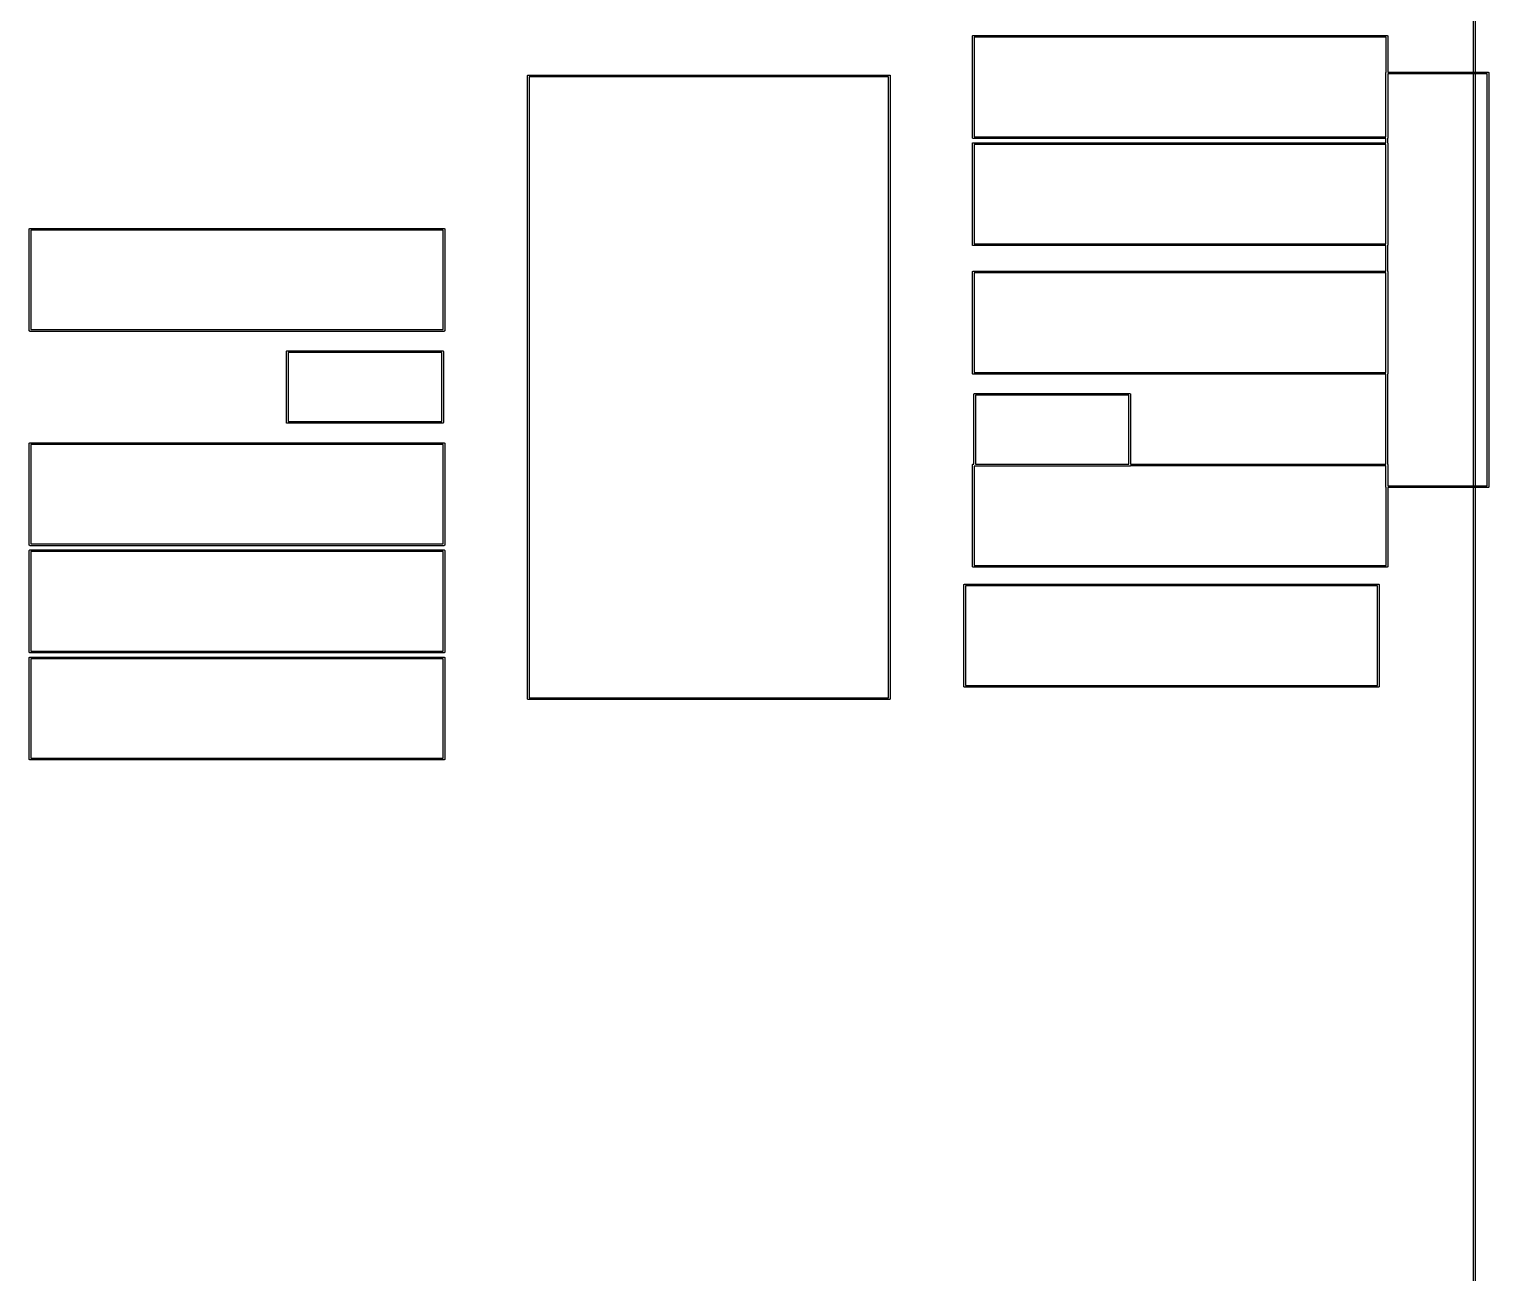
# Model space of a CAD drawing. Extents: x 19 to 116, y -142 to -17.
# Drawn here: x 72.58 to 115.83, y -78.31 to -41.47 of the extents above; entities that cross this region are included whole.
import ezdxf

# ---------------------------------------------------------------- set-up
doc = ezdxf.new("R2010")
doc.units = 0
doc.layers.add('BLACK', color=7, linetype='CONTINUOUS')

msp = doc.modelspace()

# ---------------------------------------------------------------- linework, layer by layer
at = {"layer": 'BLACK', "linetype": 'CONTINUOUS'}
for p, q in [((115.375, -142.215), (115.375, -16.705)), ((115.425, -16.6812), (115.425, -142.239)), ((100.525, -41.6751), (100.527, -41.6704)), ((100.525, -41.68), (100.525, -41.6751)), ((100.525, -41.6812), (100.525, -41.68)), ((100.525, -44.6788), (100.525, -41.6812)), ((100.527, -41.6704), (100.529, -41.666)), ((100.529, -41.666), (100.532, -41.6622)), ((100.532, -41.6622), (100.536, -41.6591)), ((100.536, -41.6591), (100.54, -41.6568)), ((100.54, -41.6568), (100.545, -41.6554)), ((100.545, -41.6554), (100.549, -41.655)), ((100.549, -41.655), (100.55, -41.6549)), ((100.549, -41.655), (100.549, -41.655)), ((100.55, -41.6549), (100.551, -41.655)), ((100.551, -41.655), (112.809, -41.655)), ((100.575, -41.705), (100.575, -44.655)), ((112.785, -41.705), (100.575, -41.705)), ((112.785, -42.745), (112.785, -41.705)), ((112.809, -41.655), (112.81, -41.6549)), ((112.81, -41.6549), (112.811, -41.655)), ((112.811, -41.655), (112.811, -41.655)), ((112.811, -41.655), (112.815, -41.6554)), ((112.815, -41.6554), (112.82, -41.6568)), ((112.82, -41.6568), (112.824, -41.6591)), ((112.824, -41.6591), (112.828, -41.6622)), ((112.828, -41.6622), (112.831, -41.666)), ((112.831, -41.666), (112.833, -41.6704)), ((112.833, -41.6704), (112.835, -41.6751)), ((112.835, -41.6751), (112.835, -41.68)), ((112.835, -41.68), (112.835, -41.6812)), ((112.835, -41.6812), (112.835, -42.74)), ((112.775, -42.7601), (112.777, -42.7554)), ((112.775, -42.765), (112.775, -42.7601)), ((112.775, -42.7662), (112.775, -42.765)), ((112.775, -44.655), (112.775, -42.7662)), ((112.777, -42.7554), (112.779, -42.751)), ((112.779, -42.751), (112.782, -42.7472)), ((112.782, -42.7472), (112.785, -42.745)), ((112.835, -42.74), (115.799, -42.74)), ((112.835, -42.79), (112.835, -44.6788)), ((115.775, -42.79), (112.835, -42.79)), ((115.775, -55), (115.775, -42.79)), ((115.799, -42.74), (115.8, -42.7399)), ((115.8, -42.7399), (115.801, -42.74)), ((115.801, -42.74), (115.801, -42.74)), ((115.801, -42.74), (115.805, -42.7404)), ((115.805, -42.7404), (115.81, -42.7418)), ((115.81, -42.7418), (115.814, -42.7441)), ((115.814, -42.7441), (115.818, -42.7472)), ((115.818, -42.7472), (115.821, -42.751)), ((115.821, -42.751), (115.823, -42.7554)), ((115.823, -42.7554), (115.825, -42.7601)), ((115.825, -42.7601), (115.825, -42.765)), ((115.825, -42.765), (115.825, -42.7662)), ((115.825, -42.7662), (115.825, -55.0238)), ((87.3449, -42.85), (87.3454, -42.8451)), ((87.345, -42.8512), (87.3449, -42.85)), ((87.345, -61.2988), (87.345, -42.8512)), ((87.3454, -42.8451), (87.3468, -42.8404)), ((87.3468, -42.8404), (87.3491, -42.836)), ((87.3491, -42.836), (87.3522, -42.8322)), ((87.3522, -42.8322), (87.356, -42.8291)), ((87.356, -42.8291), (87.3604, -42.8268)), ((87.3604, -42.8268), (87.3651, -42.8254)), ((87.3651, -42.8254), (87.3688, -42.825)), ((87.3688, -42.825), (87.37, -42.8249)), ((87.3688, -42.825), (87.3688, -42.825)), ((87.37, -42.8249), (87.3712, -42.825)), ((87.3712, -42.825), (98.0688, -42.825)), ((87.395, -42.875), (87.395, -61.275)), ((98.045, -42.875), (87.395, -42.875)), ((98.045, -61.275), (98.045, -42.875)), ((98.0688, -42.825), (98.07, -42.8249)), ((98.07, -42.8249), (98.0712, -42.825)), ((98.0712, -42.825), (98.0712, -42.825)), ((98.0712, -42.825), (98.0749, -42.8254)), ((98.0749, -42.8254), (98.0796, -42.8268)), ((98.0796, -42.8268), (98.084, -42.8291)), ((98.084, -42.8291), (98.0878, -42.8322)), ((98.0878, -42.8322), (98.0909, -42.836)), ((98.0909, -42.836), (98.0932, -42.8404)), ((98.0932, -42.8404), (98.0946, -42.8451)), ((98.0946, -42.8451), (98.0951, -42.85)), ((98.0951, -42.85), (98.095, -42.8512)), ((98.095, -42.8512), (98.095, -61.2988)), ((100.525, -44.68), (100.525, -44.6788)), ((100.525, -44.6849), (100.525, -44.68)), ((100.527, -44.6896), (100.525, -44.6849)), ((100.525, -44.8501), (100.527, -44.8454)), ((100.525, -44.855), (100.525, -44.8501)), ((100.525, -44.8562), (100.525, -44.855)), ((100.525, -47.8538), (100.525, -44.8562)), ((100.529, -44.694), (100.527, -44.6896)), ((100.527, -44.8454), (100.529, -44.841)), ((100.532, -44.6978), (100.529, -44.694)), ((100.529, -44.841), (100.532, -44.8372)), ((100.536, -44.7009), (100.532, -44.6978)), ((100.532, -44.8372), (100.536, -44.8341)), ((100.54, -44.7032), (100.536, -44.7009)), ((100.536, -44.8341), (100.54, -44.8318)), ((100.545, -44.7046), (100.54, -44.7032)), ((100.54, -44.8318), (100.545, -44.8304)), ((100.55, -44.7051), (100.545, -44.7046)), ((100.545, -44.8304), (100.549, -44.83)), ((100.549, -44.83), (100.55, -44.8299)), ((100.549, -44.83), (100.549, -44.83)), ((100.551, -44.705), (100.55, -44.7051)), ((100.55, -44.8299), (100.551, -44.83)), ((112.775, -44.705), (100.551, -44.705)), ((100.551, -44.83), (112.775, -44.83)), ((100.575, -44.655), (112.775, -44.655)), ((100.575, -44.88), (100.575, -47.83)), ((112.775, -44.88), (100.575, -44.88)), ((112.775, -44.83), (112.775, -44.705)), ((112.775, -47.83), (112.775, -44.88)), ((112.828, -44.6978), (112.825, -44.7)), ((112.825, -44.7), (112.825, -44.835)), ((112.825, -44.835), (112.828, -44.8372)), ((112.831, -44.694), (112.828, -44.6978)), ((112.828, -44.8372), (112.831, -44.841)), ((112.833, -44.6896), (112.831, -44.694)), ((112.831, -44.841), (112.833, -44.8454)), ((112.835, -44.6849), (112.833, -44.6896)), ((112.833, -44.8454), (112.835, -44.8501)), ((112.835, -44.6788), (112.835, -44.68)), ((112.835, -44.68), (112.835, -44.6812)), ((112.835, -44.6812), (112.835, -44.6812)), ((112.835, -44.6812), (112.835, -44.6849)), ((112.835, -44.8501), (112.835, -44.855)), ((112.835, -44.855), (112.835, -44.8562)), ((112.835, -44.8562), (112.835, -47.8538)), ((72.5849, -47.395), (72.5854, -47.3901)), ((72.585, -47.3962), (72.5849, -47.395)), ((72.585, -50.3938), (72.585, -47.3962)), ((72.5854, -47.3901), (72.5868, -47.3854)), ((72.5868, -47.3854), (72.5891, -47.381)), ((72.5891, -47.381), (72.5922, -47.3772)), ((72.5922, -47.3772), (72.596, -47.3741)), ((72.596, -47.3741), (72.6004, -47.3718)), ((72.6004, -47.3718), (72.6051, -47.3704)), ((72.6051, -47.3704), (72.6088, -47.37)), ((72.6088, -47.37), (72.61, -47.3699)), ((72.6088, -47.37), (72.6088, -47.37)), ((72.61, -47.3699), (72.6112, -47.37)), ((72.6112, -47.37), (84.8688, -47.37)), ((72.635, -47.42), (72.635, -50.37)), ((84.845, -47.42), (72.635, -47.42)), ((84.845, -50.37), (84.845, -47.42)), ((84.8688, -47.37), (84.87, -47.3699)), ((84.87, -47.3699), (84.8712, -47.37)), ((84.8712, -47.37), (84.8712, -47.37)), ((84.8712, -47.37), (84.8749, -47.3704)), ((84.8749, -47.3704), (84.8796, -47.3718)), ((84.8796, -47.3718), (84.884, -47.3741)), ((84.884, -47.3741), (84.8878, -47.3772)), ((84.8878, -47.3772), (84.8909, -47.381)), ((84.8909, -47.381), (84.8932, -47.3854)), ((84.8932, -47.3854), (84.8946, -47.3901)), ((84.8946, -47.3901), (84.8951, -47.395)), ((84.8951, -47.395), (84.895, -47.3962)), ((84.895, -47.3962), (84.895, -50.3938)), ((100.525, -47.855), (100.525, -47.8538)), ((100.525, -47.8599), (100.525, -47.855)), ((100.527, -47.8646), (100.525, -47.8599)), ((100.529, -47.869), (100.527, -47.8646)), ((100.532, -47.8728), (100.529, -47.869)), ((100.536, -47.8759), (100.532, -47.8728)), ((100.54, -47.8782), (100.536, -47.8759)), ((100.545, -47.8796), (100.54, -47.8782)), ((100.55, -47.8801), (100.545, -47.8796)), ((100.551, -47.88), (100.55, -47.8801)), ((112.775, -47.88), (100.551, -47.88)), ((100.575, -47.83), (112.775, -47.83)), ((112.775, -48.64), (112.775, -47.88)), ((112.828, -47.8728), (112.825, -47.875)), ((112.825, -47.875), (112.825, -48.645)), ((112.831, -47.869), (112.828, -47.8728)), ((112.833, -47.8646), (112.831, -47.869)), ((112.835, -47.8599), (112.833, -47.8646)), ((112.835, -47.8538), (112.835, -47.855)), ((112.835, -47.855), (112.835, -47.8562)), ((112.835, -47.8562), (112.835, -47.8562)), ((112.835, -47.8562), (112.835, -47.8599)), ((100.525, -48.6601), (100.527, -48.6554)), ((100.525, -48.665), (100.525, -48.6601)), ((100.525, -48.6662), (100.525, -48.665)), ((100.525, -51.6638), (100.525, -48.6662)), ((100.527, -48.6554), (100.529, -48.651)), ((100.529, -48.651), (100.532, -48.6472)), ((100.532, -48.6472), (100.536, -48.6441)), ((100.536, -48.6441), (100.54, -48.6418)), ((100.54, -48.6418), (100.545, -48.6404)), ((100.545, -48.6404), (100.549, -48.64)), ((100.549, -48.64), (100.55, -48.6399)), ((100.549, -48.64), (100.549, -48.64)), ((100.55, -48.6399), (100.551, -48.64)), ((100.551, -48.64), (112.775, -48.64)), ((100.575, -48.69), (100.575, -51.64)), ((112.775, -48.69), (100.575, -48.69)), ((112.775, -51.64), (112.775, -48.69)), ((112.825, -48.645), (112.828, -48.6472)), ((112.828, -48.6472), (112.831, -48.651)), ((112.831, -48.651), (112.833, -48.6554)), ((112.833, -48.6554), (112.835, -48.6601)), ((112.835, -48.6601), (112.835, -48.665)), ((112.835, -48.665), (112.835, -48.6662)), ((112.835, -48.6662), (112.835, -51.6638)), ((72.5849, -50.395), (72.585, -50.3938)), ((72.5854, -50.3999), (72.5849, -50.395)), ((72.5868, -50.4046), (72.5854, -50.3999)), ((72.5891, -50.409), (72.5868, -50.4046)), ((72.5922, -50.4128), (72.5891, -50.409)), ((72.596, -50.4159), (72.5922, -50.4128)), ((72.6004, -50.4182), (72.596, -50.4159)), ((72.6051, -50.4196), (72.6004, -50.4182)), ((72.61, -50.4201), (72.6051, -50.4196)), ((72.6112, -50.42), (72.61, -50.4201)), ((84.8688, -50.42), (72.6112, -50.42)), ((72.635, -50.37), (84.845, -50.37)), ((84.87, -50.4201), (84.8688, -50.42)), ((84.8749, -50.4196), (84.87, -50.4201)), ((84.8796, -50.4182), (84.8749, -50.4196)), ((84.884, -50.4159), (84.8796, -50.4182)), ((84.8878, -50.4128), (84.884, -50.4159)), ((84.8909, -50.409), (84.8878, -50.4128)), ((84.8932, -50.4046), (84.8909, -50.409)), ((84.8946, -50.3999), (84.8932, -50.4046)), ((84.895, -50.3962), (84.8946, -50.3999)), ((84.895, -50.3938), (84.8951, -50.395)), ((84.8951, -50.395), (84.895, -50.3962)), ((84.895, -50.3962), (84.895, -50.3962)), ((80.2049, -51.02), (80.2054, -51.0151)), ((80.205, -51.0212), (80.2049, -51.02)), ((80.205, -53.1188), (80.205, -51.0212)), ((80.2054, -51.0151), (80.2068, -51.0104)), ((80.2068, -51.0104), (80.2091, -51.006)), ((80.2091, -51.006), (80.2122, -51.0022)), ((80.2122, -51.0022), (80.216, -50.9991)), ((80.216, -50.9991), (80.2204, -50.9968)), ((80.2204, -50.9968), (80.2251, -50.9954)), ((80.2251, -50.9954), (80.2288, -50.995)), ((80.2288, -50.995), (80.23, -50.9949)), ((80.2288, -50.995), (80.2288, -50.995)), ((80.23, -50.9949), (80.2312, -50.995)), ((80.2312, -50.995), (84.8288, -50.995)), ((84.8288, -50.995), (84.83, -50.9949)), ((84.83, -50.9949), (84.8312, -50.995)), ((84.8312, -50.995), (84.8312, -50.995)), ((84.8312, -50.995), (84.8349, -50.9954)), ((84.8349, -50.9954), (84.8396, -50.9968)), ((84.8396, -50.9968), (84.844, -50.9991)), ((84.844, -50.9991), (84.8478, -51.0022)), ((84.8478, -51.0022), (84.8509, -51.006)), ((84.8509, -51.006), (84.8532, -51.0104)), ((84.8532, -51.0104), (84.8546, -51.0151)), ((84.8546, -51.0151), (84.8551, -51.02)), ((84.8551, -51.02), (84.855, -51.0212)), ((84.855, -51.0212), (84.855, -53.1188)), ((80.255, -51.045), (80.255, -53.095)), ((84.805, -51.045), (80.255, -51.045)), ((84.805, -53.095), (84.805, -51.045)), ((100.525, -51.665), (100.525, -51.6638)), ((100.525, -51.6699), (100.525, -51.665)), ((100.527, -51.6746), (100.525, -51.6699)), ((100.529, -51.679), (100.527, -51.6746)), ((100.532, -51.6828), (100.529, -51.679)), ((100.536, -51.6859), (100.532, -51.6828)), ((100.54, -51.6882), (100.536, -51.6859)), ((100.545, -51.6896), (100.54, -51.6882)), ((100.55, -51.6901), (100.545, -51.6896)), ((100.551, -51.69), (100.55, -51.6901)), ((112.775, -51.69), (100.551, -51.69)), ((100.575, -51.64), (112.775, -51.64)), ((112.775, -54.355), (112.775, -51.69)), ((112.828, -51.6828), (112.825, -51.685)), ((112.825, -51.685), (112.825, -54.36)), ((112.831, -51.679), (112.828, -51.6828)), ((112.833, -51.6746), (112.831, -51.679)), ((112.835, -51.6699), (112.833, -51.6746)), ((112.835, -51.6638), (112.835, -51.665)), ((112.835, -51.665), (112.835, -51.6662)), ((112.835, -51.6662), (112.835, -51.6662)), ((112.835, -51.6662), (112.835, -51.6699)), ((100.565, -52.2851), (100.567, -52.2804)), ((100.565, -52.29), (100.565, -52.2851)), ((100.565, -52.2912), (100.565, -52.29)), ((100.565, -54.355), (100.565, -52.2912)), ((100.567, -52.2804), (100.569, -52.276)), ((100.569, -52.276), (100.572, -52.2722)), ((100.572, -52.2722), (100.576, -52.2691)), ((100.576, -52.2691), (100.58, -52.2668)), ((100.58, -52.2668), (100.585, -52.2654)), ((100.585, -52.2654), (100.589, -52.265)), ((100.589, -52.265), (100.59, -52.2649)), ((100.589, -52.265), (100.589, -52.265)), ((100.59, -52.2649), (100.591, -52.265)), ((100.591, -52.265), (105.189, -52.265)), ((100.615, -52.315), (100.615, -54.355)), ((105.165, -52.315), (100.615, -52.315)), ((105.165, -54.355), (105.165, -52.315)), ((105.189, -52.265), (105.19, -52.2649)), ((105.19, -52.2649), (105.191, -52.265)), ((105.191, -52.265), (105.191, -52.265)), ((105.191, -52.265), (105.195, -52.2654)), ((105.195, -52.2654), (105.2, -52.2668)), ((105.2, -52.2668), (105.204, -52.2691)), ((105.204, -52.2691), (105.208, -52.2722)), ((105.208, -52.2722), (105.211, -52.276)), ((105.211, -52.276), (105.213, -52.2804)), ((105.213, -52.2804), (105.215, -52.2851)), ((105.215, -52.2851), (105.215, -52.29)), ((105.215, -52.29), (105.215, -52.2912)), ((105.215, -52.2912), (105.215, -54.355)), ((80.2049, -53.12), (80.205, -53.1188)), ((80.2054, -53.1249), (80.2049, -53.12)), ((80.2068, -53.1296), (80.2054, -53.1249)), ((80.2091, -53.134), (80.2068, -53.1296)), ((80.2122, -53.1378), (80.2091, -53.134)), ((80.216, -53.1409), (80.2122, -53.1378)), ((80.2204, -53.1432), (80.216, -53.1409)), ((80.2251, -53.1446), (80.2204, -53.1432)), ((80.23, -53.1451), (80.2251, -53.1446)), ((80.2312, -53.145), (80.23, -53.1451)), ((84.8288, -53.145), (80.2312, -53.145)), ((80.255, -53.095), (84.805, -53.095)), ((84.83, -53.1451), (84.8288, -53.145)), ((84.8349, -53.1446), (84.83, -53.1451)), ((84.8396, -53.1432), (84.8349, -53.1446)), ((84.844, -53.1409), (84.8396, -53.1432)), ((84.8478, -53.1378), (84.844, -53.1409)), ((84.8509, -53.134), (84.8478, -53.1378)), ((84.8532, -53.1296), (84.8509, -53.134)), ((84.8546, -53.1249), (84.8532, -53.1296)), ((84.855, -53.1212), (84.8546, -53.1249)), ((84.855, -53.1188), (84.8551, -53.12)), ((84.8551, -53.12), (84.855, -53.1212)), ((84.855, -53.1212), (84.855, -53.1212)), ((72.5849, -53.745), (72.5854, -53.7401)), ((72.585, -53.7462), (72.5849, -53.745)), ((72.585, -56.7438), (72.585, -53.7462)), ((72.5854, -53.7401), (72.5868, -53.7354)), ((72.5868, -53.7354), (72.5891, -53.731)), ((72.5891, -53.731), (72.5922, -53.7272)), ((72.5922, -53.7272), (72.596, -53.7241)), ((72.596, -53.7241), (72.6004, -53.7218)), ((72.6004, -53.7218), (72.6051, -53.7204)), ((72.6051, -53.7204), (72.6088, -53.72)), ((72.6088, -53.72), (72.61, -53.7199)), ((72.6088, -53.72), (72.6088, -53.72)), ((72.61, -53.7199), (72.6112, -53.72)), ((72.6112, -53.72), (84.8688, -53.72)), ((72.635, -53.77), (72.635, -56.72)), ((84.845, -53.77), (72.635, -53.77)), ((84.845, -56.72), (84.845, -53.77)), ((84.8688, -53.72), (84.87, -53.7199)), ((84.87, -53.7199), (84.8712, -53.72)), ((84.8712, -53.72), (84.8712, -53.72)), ((84.8712, -53.72), (84.8749, -53.7204)), ((84.8749, -53.7204), (84.8796, -53.7218)), ((84.8796, -53.7218), (84.884, -53.7241)), ((84.884, -53.7241), (84.8878, -53.7272)), ((84.8878, -53.7272), (84.8909, -53.731)), ((84.8909, -53.731), (84.8932, -53.7354)), ((84.8932, -53.7354), (84.8946, -53.7401)), ((84.8946, -53.7401), (84.8951, -53.745)), ((84.8951, -53.745), (84.895, -53.7462)), ((84.895, -53.7462), (84.895, -56.7438)), ((100.525, -54.3751), (100.527, -54.3704)), ((100.525, -54.38), (100.525, -54.3751)), ((100.525, -54.3812), (100.525, -54.38)), ((100.525, -57.3788), (100.525, -54.3812)), ((100.527, -54.3704), (100.529, -54.366)), ((100.529, -54.366), (100.532, -54.3622)), ((100.532, -54.3622), (100.536, -54.3591)), ((100.536, -54.3591), (100.54, -54.3568)), ((100.54, -54.3568), (100.545, -54.3554)), ((100.545, -54.3554), (100.549, -54.355)), ((100.549, -54.355), (100.55, -54.3549)), ((100.549, -54.355), (100.549, -54.355)), ((100.55, -54.3549), (100.551, -54.355)), ((100.551, -54.355), (100.565, -54.355)), ((100.576, -54.4109), (100.575, -54.41)), ((100.575, -54.41), (100.575, -57.355)), ((100.58, -54.4132), (100.576, -54.4109)), ((100.585, -54.4146), (100.58, -54.4132)), ((100.59, -54.4151), (100.585, -54.4146)), ((100.591, -54.415), (100.59, -54.4151)), ((105.189, -54.415), (100.591, -54.415)), ((100.615, -54.355), (105.165, -54.355)), ((105.19, -54.4151), (105.189, -54.415)), ((105.195, -54.4146), (105.19, -54.4151)), ((105.2, -54.4132), (105.195, -54.4146)), ((105.204, -54.4109), (105.2, -54.4132)), ((105.208, -54.4078), (105.204, -54.4109)), ((105.21, -54.405), (105.208, -54.4078)), ((112.775, -54.405), (105.21, -54.405)), ((105.215, -54.355), (112.775, -54.355)), ((112.775, -55.0238), (112.775, -54.405)), ((112.825, -54.36), (112.828, -54.3622)), ((112.828, -54.3622), (112.831, -54.366)), ((112.831, -54.366), (112.833, -54.3704)), ((112.833, -54.3704), (112.835, -54.3751)), ((112.835, -54.3751), (112.835, -54.38)), ((112.835, -54.38), (112.835, -54.3812)), ((112.835, -54.3812), (112.835, -55)), ((112.775, -55.025), (112.775, -55.0238)), ((112.775, -55.0299), (112.775, -55.025)), ((112.777, -55.0346), (112.775, -55.0299)), ((112.779, -55.039), (112.777, -55.0346)), ((112.782, -55.0428), (112.779, -55.039)), ((112.785, -55.045), (112.782, -55.0428)), ((112.785, -57.355), (112.785, -55.045)), ((112.835, -55), (115.775, -55)), ((115.799, -55.05), (112.835, -55.05)), ((112.835, -55.05), (112.835, -57.3788)), ((115.8, -55.0501), (115.799, -55.05)), ((115.805, -55.0496), (115.8, -55.0501)), ((115.81, -55.0482), (115.805, -55.0496)), ((115.814, -55.0459), (115.81, -55.0482)), ((115.818, -55.0428), (115.814, -55.0459)), ((115.821, -55.039), (115.818, -55.0428)), ((115.823, -55.0346), (115.821, -55.039)), ((115.825, -55.0299), (115.823, -55.0346)), ((115.825, -55.0238), (115.825, -55.025)), ((115.825, -55.025), (115.825, -55.0262)), ((115.825, -55.0262), (115.825, -55.0262)), ((115.825, -55.0262), (115.825, -55.0299)), ((72.5849, -56.745), (72.585, -56.7438)), ((72.5854, -56.7499), (72.5849, -56.745)), ((72.5849, -56.92), (72.5854, -56.9151)), ((72.585, -56.9212), (72.5849, -56.92)), ((72.585, -59.9188), (72.585, -56.9212)), ((72.5868, -56.7546), (72.5854, -56.7499)), ((72.5854, -56.9151), (72.5868, -56.9104)), ((72.5891, -56.759), (72.5868, -56.7546)), ((72.5868, -56.9104), (72.5891, -56.906)), ((72.5922, -56.7628), (72.5891, -56.759)), ((72.5891, -56.906), (72.5922, -56.9022)), ((72.596, -56.7659), (72.5922, -56.7628)), ((72.5922, -56.9022), (72.596, -56.8991)), ((72.6004, -56.7682), (72.596, -56.7659)), ((72.596, -56.8991), (72.6004, -56.8968)), ((72.6051, -56.7696), (72.6004, -56.7682)), ((72.6004, -56.8968), (72.6051, -56.8954)), ((72.61, -56.7701), (72.6051, -56.7696)), ((72.6051, -56.8954), (72.6088, -56.895)), ((72.6088, -56.895), (72.61, -56.8949)), ((72.6088, -56.895), (72.6088, -56.895)), ((72.6112, -56.77), (72.61, -56.7701)), ((72.61, -56.8949), (72.6112, -56.895)), ((84.8688, -56.77), (72.6112, -56.77)), ((72.6112, -56.895), (84.8688, -56.895)), ((72.635, -56.72), (84.845, -56.72)), ((72.635, -56.945), (72.635, -59.895)), ((84.845, -56.945), (72.635, -56.945)), ((84.845, -59.895), (84.845, -56.945)), ((84.87, -56.7701), (84.8688, -56.77)), ((84.8688, -56.895), (84.87, -56.8949)), ((84.8749, -56.7696), (84.87, -56.7701)), ((84.87, -56.8949), (84.8712, -56.895)), ((84.8712, -56.895), (84.8712, -56.895)), ((84.8712, -56.895), (84.8749, -56.8954)), ((84.8796, -56.7682), (84.8749, -56.7696)), ((84.8749, -56.8954), (84.8796, -56.8968)), ((84.884, -56.7659), (84.8796, -56.7682)), ((84.8796, -56.8968), (84.884, -56.8991)), ((84.8878, -56.7628), (84.884, -56.7659)), ((84.884, -56.8991), (84.8878, -56.9022)), ((84.8909, -56.759), (84.8878, -56.7628)), ((84.8878, -56.9022), (84.8909, -56.906)), ((84.8932, -56.7546), (84.8909, -56.759)), ((84.8909, -56.906), (84.8932, -56.9104)), ((84.8946, -56.7499), (84.8932, -56.7546)), ((84.8932, -56.9104), (84.8946, -56.9151)), ((84.895, -56.7462), (84.8946, -56.7499)), ((84.8946, -56.9151), (84.8951, -56.92)), ((84.895, -56.7438), (84.8951, -56.745)), ((84.8951, -56.745), (84.895, -56.7462)), ((84.895, -56.7462), (84.895, -56.7462)), ((84.8951, -56.92), (84.895, -56.9212)), ((84.895, -56.9212), (84.895, -59.9188)), ((100.525, -57.38), (100.525, -57.3788)), ((100.525, -57.3849), (100.525, -57.38)), ((100.527, -57.3896), (100.525, -57.3849)), ((100.529, -57.394), (100.527, -57.3896)), ((100.532, -57.3978), (100.529, -57.394)), ((100.536, -57.4009), (100.532, -57.3978)), ((100.54, -57.4032), (100.536, -57.4009)), ((100.545, -57.4046), (100.54, -57.4032)), ((100.55, -57.4051), (100.545, -57.4046)), ((100.551, -57.405), (100.55, -57.4051)), ((112.809, -57.405), (100.551, -57.405)), ((100.575, -57.355), (112.785, -57.355)), ((112.81, -57.4051), (112.809, -57.405)), ((112.815, -57.4046), (112.81, -57.4051)), ((112.82, -57.4032), (112.815, -57.4046)), ((112.824, -57.4009), (112.82, -57.4032)), ((112.828, -57.3978), (112.824, -57.4009)), ((112.831, -57.394), (112.828, -57.3978)), ((112.833, -57.3896), (112.831, -57.394)), ((112.835, -57.3849), (112.833, -57.3896)), ((112.835, -57.3788), (112.835, -57.38)), ((112.835, -57.38), (112.835, -57.3812)), ((112.835, -57.3812), (112.835, -57.3812)), ((112.835, -57.3812), (112.835, -57.3849)), ((100.271, -57.9311), (100.273, -57.9264)), ((100.271, -57.936), (100.271, -57.9311)), ((100.271, -57.9372), (100.271, -57.936)), ((100.271, -60.9348), (100.271, -57.9372)), ((100.273, -57.9264), (100.275, -57.922)), ((100.275, -57.922), (100.278, -57.9182)), ((100.278, -57.9182), (100.282, -57.9151)), ((100.282, -57.9151), (100.286, -57.9128)), ((100.286, -57.9128), (100.291, -57.9114)), ((100.291, -57.9114), (100.295, -57.911)), ((100.295, -57.911), (100.296, -57.9109)), ((100.295, -57.911), (100.295, -57.911)), ((100.296, -57.9109), (100.297, -57.911)), ((100.297, -57.911), (112.555, -57.911)), ((112.555, -57.911), (112.556, -57.9109)), ((112.556, -57.9109), (112.557, -57.911)), ((112.557, -57.911), (112.557, -57.911)), ((112.557, -57.911), (112.561, -57.9114)), ((112.561, -57.9114), (112.566, -57.9128)), ((112.566, -57.9128), (112.57, -57.9151)), ((112.57, -57.9151), (112.574, -57.9182)), ((112.574, -57.9182), (112.577, -57.922)), ((112.577, -57.922), (112.579, -57.9264)), ((112.579, -57.9264), (112.581, -57.9311)), ((112.581, -57.9311), (112.581, -57.936)), ((112.581, -57.936), (112.581, -57.9372)), ((112.581, -57.9372), (112.581, -60.9348)), ((100.321, -57.961), (100.321, -60.911)), ((112.531, -57.961), (100.321, -57.961)), ((112.531, -60.911), (112.531, -57.961)), ((72.5849, -59.92), (72.585, -59.9188)), ((72.5854, -59.9249), (72.5849, -59.92)), ((72.5849, -60.095), (72.5854, -60.0901)), ((72.585, -60.0962), (72.5849, -60.095)), ((72.585, -63.0938), (72.585, -60.0962)), ((72.5868, -59.9296), (72.5854, -59.9249)), ((72.5854, -60.0901), (72.5868, -60.0854)), ((72.5891, -59.934), (72.5868, -59.9296)), ((72.5868, -60.0854), (72.5891, -60.081)), ((72.5922, -59.9378), (72.5891, -59.934)), ((72.5891, -60.081), (72.5922, -60.0772)), ((72.596, -59.9409), (72.5922, -59.9378)), ((72.5922, -60.0772), (72.596, -60.0741)), ((72.6004, -59.9432), (72.596, -59.9409)), ((72.596, -60.0741), (72.6004, -60.0718)), ((72.6051, -59.9446), (72.6004, -59.9432)), ((72.6004, -60.0718), (72.6051, -60.0704)), ((72.61, -59.9451), (72.6051, -59.9446)), ((72.6051, -60.0704), (72.6088, -60.07)), ((72.6088, -60.07), (72.61, -60.0699)), ((72.6088, -60.07), (72.6088, -60.07)), ((72.6112, -59.945), (72.61, -59.9451)), ((72.61, -60.0699), (72.6112, -60.07)), ((84.8688, -59.945), (72.6112, -59.945)), ((72.6112, -60.07), (84.8688, -60.07)), ((72.635, -59.895), (84.845, -59.895)), ((84.87, -59.9451), (84.8688, -59.945)), ((84.8688, -60.07), (84.87, -60.0699)), ((84.8749, -59.9446), (84.87, -59.9451)), ((84.87, -60.0699), (84.8712, -60.07)), ((84.8712, -60.07), (84.8712, -60.07)), ((84.8712, -60.07), (84.8749, -60.0704)), ((84.8796, -59.9432), (84.8749, -59.9446)), ((84.8749, -60.0704), (84.8796, -60.0718)), ((84.884, -59.9409), (84.8796, -59.9432)), ((84.8796, -60.0718), (84.884, -60.0741)), ((84.8878, -59.9378), (84.884, -59.9409)), ((84.884, -60.0741), (84.8878, -60.0772)), ((84.8909, -59.934), (84.8878, -59.9378)), ((84.8878, -60.0772), (84.8909, -60.081)), ((84.8932, -59.9296), (84.8909, -59.934)), ((84.8909, -60.081), (84.8932, -60.0854)), ((84.8946, -59.9249), (84.8932, -59.9296)), ((84.8932, -60.0854), (84.8946, -60.0901)), ((84.895, -59.9212), (84.8946, -59.9249)), ((84.8946, -60.0901), (84.8951, -60.095)), ((84.895, -59.9188), (84.8951, -59.92)), ((84.8951, -59.92), (84.895, -59.9212)), ((84.895, -59.9212), (84.895, -59.9212)), ((84.8951, -60.095), (84.895, -60.0962)), ((84.895, -60.0962), (84.895, -63.0938)), ((72.635, -60.12), (72.635, -63.07)), ((84.845, -60.12), (72.635, -60.12)), ((84.845, -63.07), (84.845, -60.12)), ((100.271, -60.936), (100.271, -60.9348)), ((100.271, -60.9409), (100.271, -60.936)), ((100.273, -60.9456), (100.271, -60.9409)), ((100.275, -60.95), (100.273, -60.9456)), ((100.278, -60.9538), (100.275, -60.95)), ((100.282, -60.9569), (100.278, -60.9538)), ((100.286, -60.9592), (100.282, -60.9569)), ((100.291, -60.9606), (100.286, -60.9592)), ((100.296, -60.9611), (100.291, -60.9606)), ((100.297, -60.961), (100.296, -60.9611)), ((112.555, -60.961), (100.297, -60.961)), ((100.321, -60.911), (112.531, -60.911)), ((112.556, -60.9611), (112.555, -60.961)), ((112.561, -60.9606), (112.556, -60.9611)), ((112.566, -60.9592), (112.561, -60.9606)), ((112.57, -60.9569), (112.566, -60.9592)), ((112.574, -60.9538), (112.57, -60.9569)), ((112.577, -60.95), (112.574, -60.9538)), ((112.579, -60.9456), (112.577, -60.95)), ((112.581, -60.9409), (112.579, -60.9456)), ((112.581, -60.9348), (112.581, -60.936)), ((112.581, -60.936), (112.581, -60.9372)), ((112.581, -60.9372), (112.581, -60.9372)), ((112.581, -60.9372), (112.581, -60.9409)), ((87.3449, -61.3), (87.345, -61.2988)), ((87.3454, -61.3049), (87.3449, -61.3)), ((87.3468, -61.3096), (87.3454, -61.3049)), ((87.3491, -61.314), (87.3468, -61.3096)), ((87.3522, -61.3178), (87.3491, -61.314)), ((87.356, -61.3209), (87.3522, -61.3178)), ((87.3604, -61.3232), (87.356, -61.3209)), ((87.3651, -61.3246), (87.3604, -61.3232)), ((87.37, -61.3251), (87.3651, -61.3246)), ((87.3712, -61.325), (87.37, -61.3251)), ((98.0688, -61.325), (87.3712, -61.325)), ((87.395, -61.275), (98.045, -61.275)), ((98.07, -61.3251), (98.0688, -61.325)), ((98.0749, -61.3246), (98.07, -61.3251)), ((98.0796, -61.3232), (98.0749, -61.3246)), ((98.084, -61.3209), (98.0796, -61.3232)), ((98.0878, -61.3178), (98.084, -61.3209)), ((98.0909, -61.314), (98.0878, -61.3178)), ((98.0932, -61.3096), (98.0909, -61.314)), ((98.0946, -61.3049), (98.0932, -61.3096)), ((98.095, -61.3012), (98.0946, -61.3049)), ((98.095, -61.2988), (98.0951, -61.3)), ((98.0951, -61.3), (98.095, -61.3012)), ((98.095, -61.3012), (98.095, -61.3012)), ((72.5849, -63.095), (72.585, -63.0938)), ((72.5854, -63.0999), (72.5849, -63.095)), ((72.5868, -63.1046), (72.5854, -63.0999)), ((72.5891, -63.109), (72.5868, -63.1046)), ((72.5922, -63.1128), (72.5891, -63.109)), ((72.596, -63.1159), (72.5922, -63.1128)), ((72.6004, -63.1182), (72.596, -63.1159)), ((72.6051, -63.1196), (72.6004, -63.1182)), ((72.61, -63.1201), (72.6051, -63.1196)), ((72.6112, -63.12), (72.61, -63.1201)), ((84.8688, -63.12), (72.6112, -63.12)), ((72.635, -63.07), (84.845, -63.07)), ((84.87, -63.1201), (84.8688, -63.12)), ((84.8749, -63.1196), (84.87, -63.1201)), ((84.8796, -63.1182), (84.8749, -63.1196)), ((84.884, -63.1159), (84.8796, -63.1182)), ((84.8878, -63.1128), (84.884, -63.1159)), ((84.8909, -63.109), (84.8878, -63.1128)), ((84.8932, -63.1046), (84.8909, -63.109)), ((84.8946, -63.0999), (84.8932, -63.1046)), ((84.895, -63.0962), (84.8946, -63.0999)), ((84.895, -63.0938), (84.8951, -63.095)), ((84.8951, -63.095), (84.895, -63.0962)), ((84.895, -63.0962), (84.895, -63.0962))]:
    msp.add_line(p, q, dxfattribs=at)

doc.saveas('drawing.dxf')
